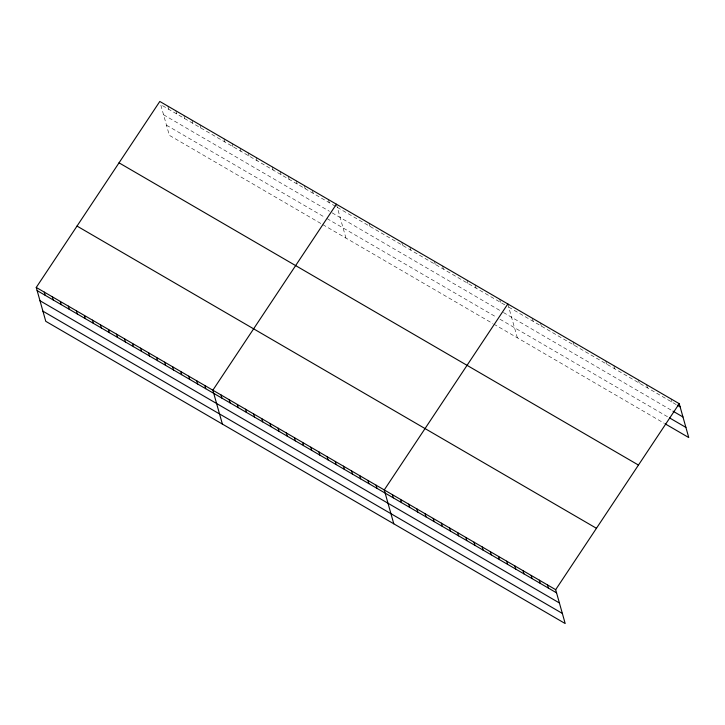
<?xml version="1.0" encoding="UTF-8"?>
<svg xmlns="http://www.w3.org/2000/svg" width="725" height="725" viewBox="0 0 725 725"><rect width="100%" height="100%" fill="white"/><g stroke="black" fill="none" stroke-linecap="round" stroke-linejoin="round"><path stroke-width="0.54" stroke-dasharray="3.62 2.72" d="M335.521 206.335L160.696 104.617L169.333 135.321L321.846 224.07M337.297 207.377L506.893 306.059M508.714 307.11L676.488 404.74M163.542 114.749L329.449 211.283M332.123 212.833L501.582 311.442M503.395 312.493L672.084 410.649M166.478 125.189L325.244 217.563M327.029 218.606L496.353 317.124M499.978 319.236L667.761 416.866M322.743 224.587L492.855 323.567M493.761 324.093L664.263 423.3M671.069 398.94L671.957 402.094M646.582 384.694L647.47 387.848M638.417 379.945L639.305 383.099M613.93 365.69L614.818 368.853M605.774 360.941L606.662 364.104M573.122 341.946L574.01 345.109M540.469 322.951L541.357 326.105M532.313 318.202L533.201 321.356M507.826 303.956L517.342 337.814M499.661 299.198L500.549 302.361M475.174 284.952L476.062 288.115M467.009 280.203L467.897 283.366M442.522 265.957L443.41 269.12M434.366 261.208L435.245 264.362M409.879 246.962L410.758 250.116M401.713 242.213L402.602 245.367M369.061 223.209L369.949 226.372M336.409 204.214L345.934 238.081M328.389 199.547L329.277 202.701M312.33 190.204L313.218 193.358M304.301 185.537L305.189 188.69M296.28 180.86L297.159 184.023M288.251 176.193L289.139 179.347M280.222 171.517L281.11 174.68M272.192 166.85L273.08 170.003M256.142 157.506L257.031 160.669M248.113 152.839L249.001 155.993M240.084 148.163L240.972 151.326M232.054 143.496L232.943 146.649M224.025 138.828L224.913 141.982M199.946 124.809L200.834 127.972M191.917 120.142L192.805 123.295M183.896 115.465L184.784 118.628M175.867 110.798L176.755 113.961M167.837 106.131L168.726 109.285"/><path stroke-width="1.09" d="M36.25 287.444L555.667 589.679L565.192 623.545L45.766 321.311L36.25 287.444L159.808 101.455L679.234 403.689L688.75 437.556L665.169 423.835M336.409 204.214L212.851 390.204L222.376 424.071M507.826 303.956L384.259 489.946L393.784 523.803M555.667 589.679L679.234 403.689M677.395 405.266L680.123 406.843M672.99 411.175L682.968 416.984M669.574 417.917L685.904 427.415M119.036 162.835L638.453 465.069M77.022 226.073L596.448 528.298M37.138 290.607L556.555 592.842M39.984 300.739L559.41 602.973M42.92 311.179L562.346 613.413M547.511 584.93L548.399 588.093M539.346 580.181L540.234 583.335M531.18 575.433L532.068 578.586M523.024 570.684L523.912 573.838M514.859 565.935L515.747 569.089M506.693 561.186L507.582 564.34M498.537 556.438L499.425 559.591M490.372 551.689L491.26 554.842M482.207 546.94L483.095 550.094M474.05 542.182L474.938 545.345M465.885 537.433L466.773 540.596M457.72 532.685L458.608 535.847M449.563 527.936L450.452 531.099M441.398 523.187L442.286 526.35M433.233 518.438L434.121 521.601M425.077 513.69L425.965 516.853M416.911 508.941L417.799 512.104M408.746 504.192L409.634 507.346M400.59 499.443L401.478 502.597M392.424 494.695L393.312 497.848M376.103 485.197L376.991 488.351M367.938 480.448L368.826 483.602M359.772 475.7L360.66 478.853M351.616 470.942L352.504 474.105M343.451 466.193L344.339 469.356M335.285 461.444L336.173 464.607M327.129 456.696L328.017 459.858M318.964 451.947L319.852 455.11M310.798 447.198L311.687 450.361M302.642 442.449L303.53 445.612M294.477 437.701L295.365 440.863M286.312 432.952L287.2 436.106M278.155 428.203L279.043 431.357M269.99 423.454L270.878 426.608M261.825 418.706L262.713 421.859M253.668 413.957L254.557 417.111M245.503 409.208L246.391 412.362M237.338 404.459L238.226 407.613M229.182 399.702L230.07 402.864M221.016 394.953L221.904 398.116M204.822 385.537L205.71 388.691M196.801 380.87L197.689 384.023M188.772 376.193L189.66 379.356M180.743 371.526L181.631 374.68M172.713 366.85L173.601 370.013M164.693 362.183L165.581 365.337M156.663 357.516L157.552 360.669M148.634 352.839L149.522 356.002M140.605 348.172L141.493 351.326M132.575 343.496L133.463 346.659M124.555 338.829L125.443 341.983M116.526 334.162L117.414 337.315M108.496 329.485L109.384 332.648M100.467 324.818L101.355 327.972M92.438 320.142L93.326 323.305M84.417 315.475L85.305 318.628M76.388 310.798L77.276 313.961M68.358 306.131L69.247 309.294M60.329 301.464L61.217 304.618M52.309 296.788L53.197 299.951M44.279 292.121L45.168 295.274"/></g></svg>
